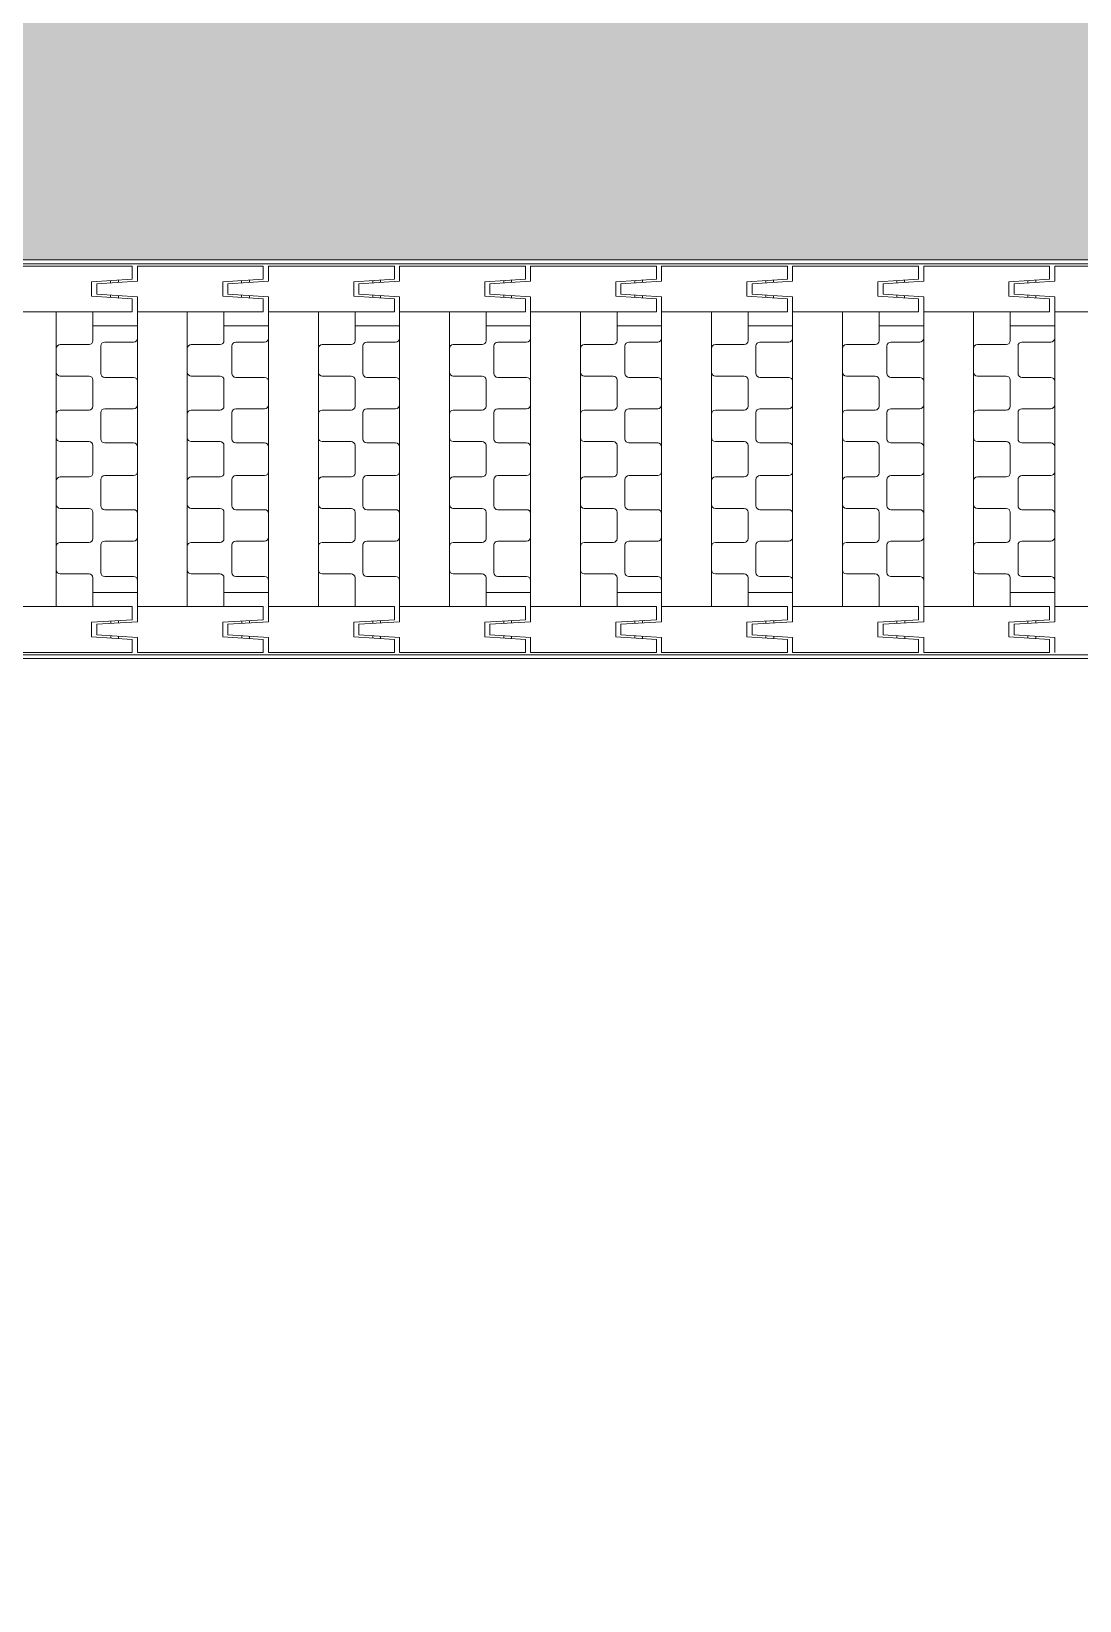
# Model space of a CAD drawing. Header units: millimetres. Extents: x 4739419 to 5837985, y 2291271 to 3446271.
# Drawn here: x 4905318 to 4905843, y 2463519 to 2464306 of the extents above; entities that cross this region are included whole.
import ezdxf

# ---------------------------------------------------------------- set-up
doc = ezdxf.new("R2010")
doc.units = ezdxf.units.MM
doc.layers.get('0').update_dxf_attribs({"color": 255})
doc.layers.add('XR-평면도$0$A-CNTL', color=9, linetype='Continuous', lineweight=15)
doc.layers.add('XR-평면도$0$A-ELEV-LIN3', color=9, linetype='Continuous', lineweight=18)
doc.layers.add('XR-평면도$0$A-ELEV-PATT', color=9, linetype='Continuous')

# ---------------------------------------------------------------- blocks, each defined once
blk = doc.blocks.new('XR-평면도$0$무소음트렌치')
at = {"layer": 'XR-평면도$0$A-ELEV-LIN3'}
for p, q in [((0, 200), (7800, 200)), ((1.97, 198.03), (7798.03, 198.03)), ((6393.43, 196.88), (6456.48, 196.88)), ((6456.48, 190.31), (6456.48, 196.88)), ((6459.11, 189.32), (6459.11, 196.88)), ((6459.11, 196.88), (6522.16, 196.88)), ((6522.16, 190.31), (6522.16, 196.88)), ((6524.79, 196.88), (6587.85, 196.88)), ((6524.79, 189.32), (6524.79, 196.88)), ((6587.85, 190.31), (6587.85, 196.88)), ((6590.47, 189.32), (6590.47, 196.88)), ((6590.47, 196.88), (6653.53, 196.88)), ((6653.53, 190.31), (6653.53, 196.88)), ((6656.15, 189.32), (6656.15, 196.88)), ((6656.15, 196.88), (6719.21, 196.88)), ((6719.21, 190.31), (6719.21, 196.88)), ((6721.84, 189.32), (6721.84, 196.88)), ((6721.84, 196.88), (6784.89, 196.88)), ((6784.89, 190.31), (6784.89, 196.88)), ((6787.52, 196.88), (6850.57, 196.88)), ((6787.52, 189.32), (6787.52, 196.88)), ((6850.57, 190.31), (6850.57, 196.88)), ((6853.2, 189.32), (6853.2, 196.88)), ((6853.2, 196.88), (6916.25, 196.88)), ((6916.25, 190.31), (6916.25, 196.88)), ((6918.88, 189.32), (6918.88, 196.88)), ((6981.93, 196.88), (6918.88, 196.88)), ((6436.12, 189), (6456.48, 190.31)), ((6436.12, 189), (6436.12, 181.77)), ((6438.75, 188.01), (6459.11, 189.32)), ((6445.63, 188.45), (6445.63, 189.61)), ((6449.57, 188.71), (6449.57, 189.86)), ((6501.8, 189), (6522.16, 190.31)), ((6501.8, 189), (6501.8, 181.77)), ((6504.43, 188.01), (6524.79, 189.32)), ((6511.31, 188.45), (6511.31, 189.61)), ((6515.25, 188.71), (6515.25, 189.86)), ((6567.48, 189), (6587.85, 190.31)), ((6567.48, 189), (6567.48, 181.77)), ((6570.11, 188.01), (6590.47, 189.32)), ((6576.99, 188.45), (6576.99, 189.61)), ((6580.93, 188.71), (6580.93, 189.86)), ((6633.17, 189), (6653.53, 190.31)), ((6633.17, 189), (6633.17, 181.77)), ((6635.79, 188.01), (6656.15, 189.32)), ((6642.68, 188.45), (6642.68, 189.61)), ((6646.62, 188.71), (6646.62, 189.86)), ((6698.85, 189), (6719.21, 190.31)), ((6698.85, 189), (6698.85, 181.77)), ((6701.47, 188.01), (6721.84, 189.32)), ((6708.36, 188.45), (6708.36, 189.61)), ((6712.3, 188.71), (6712.3, 189.86)), ((6764.53, 189), (6784.89, 190.31)), ((6764.53, 189), (6764.53, 181.77)), ((6767.16, 188.01), (6787.52, 189.32)), ((6774.04, 188.45), (6774.04, 189.61)), ((6777.98, 188.71), (6777.98, 189.86)), ((6830.21, 189), (6850.57, 190.31)), ((6830.21, 189), (6830.21, 181.77)), ((6832.84, 188.01), (6853.2, 189.32)), ((6839.72, 188.45), (6839.72, 189.61)), ((6843.66, 188.71), (6843.66, 189.86)), ((6895.89, 189), (6916.25, 190.31)), ((6895.89, 189), (6895.89, 181.77)), ((6898.52, 188.01), (6918.88, 189.32)), ((6905.4, 188.45), (6905.4, 189.61)), ((6909.34, 188.71), (6909.34, 189.86)), ((6436.12, 181.77), (6456.48, 180.46)), ((6438.75, 188.01), (6438.75, 182.76)), ((6438.75, 182.76), (6459.11, 181.44)), ((6445.63, 181.16), (6445.63, 182.31)), ((6449.57, 180.9), (6449.57, 182.06)), ((6459.11, 181.44), (6459.11, 173.89)), ((6501.8, 181.77), (6522.16, 180.46)), ((6504.43, 188.01), (6504.43, 182.76)), ((6504.43, 182.76), (6524.79, 181.44)), ((6511.31, 181.16), (6511.31, 182.31)), ((6515.25, 180.9), (6515.25, 182.06)), ((6524.79, 181.44), (6524.79, 173.89)), ((6567.48, 181.77), (6587.85, 180.46)), ((6570.11, 188.01), (6570.11, 182.76)), ((6570.11, 182.76), (6590.47, 181.44)), ((6576.99, 181.16), (6576.99, 182.31)), ((6580.93, 180.9), (6580.93, 182.06)), ((6590.47, 181.44), (6590.47, 173.89)), ((6633.17, 181.77), (6653.53, 180.46)), ((6635.79, 188.01), (6635.79, 182.76)), ((6635.79, 182.76), (6656.15, 181.44)), ((6642.68, 181.16), (6642.68, 182.31)), ((6646.62, 180.9), (6646.62, 182.06)), ((6656.15, 181.44), (6656.15, 173.89)), ((6698.85, 181.77), (6719.21, 180.46)), ((6701.47, 188.01), (6701.47, 182.76)), ((6701.47, 182.76), (6721.84, 181.44)), ((6708.36, 181.16), (6708.36, 182.31)), ((6712.3, 180.9), (6712.3, 182.06)), ((6721.84, 181.44), (6721.84, 173.89)), ((6764.53, 181.77), (6784.89, 180.46)), ((6767.16, 188.01), (6767.16, 182.76)), ((6767.16, 182.76), (6787.52, 181.44)), ((6774.04, 181.16), (6774.04, 182.31)), ((6777.98, 180.9), (6777.98, 182.06)), ((6787.52, 181.44), (6787.52, 173.89)), ((6830.21, 181.77), (6850.57, 180.46)), ((6832.84, 188.01), (6832.84, 182.76)), ((6832.84, 182.76), (6853.2, 181.44)), ((6839.72, 181.16), (6839.72, 182.31)), ((6843.66, 180.9), (6843.66, 182.06)), ((6853.2, 181.44), (6853.2, 173.89)), ((6895.89, 181.77), (6916.25, 180.46)), ((6898.52, 188.01), (6898.52, 182.76)), ((6898.52, 182.76), (6918.88, 181.44)), ((6905.4, 181.16), (6905.4, 182.31)), ((6909.34, 180.9), (6909.34, 182.06)), ((6918.88, 181.44), (6918.88, 173.89)), ((6393.43, 173.89), (6456.48, 173.89)), ((6418.39, 173.89), (6418.39, 26.11)), ((6436.78, 173.89), (6436.78, 159.44)), ((6456.48, 180.46), (6456.48, 173.89)), ((6459.11, 173.89), (6459.11, 26.11)), ((6459.11, 173.89), (6522.16, 173.89)), ((6484.07, 173.89), (6484.07, 26.11)), ((6502.46, 173.89), (6502.46, 159.44)), ((6522.16, 180.46), (6522.16, 173.89)), ((6524.79, 173.89), (6524.79, 26.11)), ((6524.79, 173.89), (6587.85, 173.89)), ((6549.75, 173.89), (6549.75, 26.11)), ((6568.14, 173.89), (6568.14, 159.44)), ((6587.85, 180.46), (6587.85, 173.89)), ((6590.47, 173.89), (6590.47, 26.11)), ((6590.47, 173.89), (6653.53, 173.89)), ((6615.43, 173.89), (6615.43, 26.11)), ((6633.82, 173.89), (6633.82, 159.44)), ((6653.53, 180.46), (6653.53, 173.89)), ((6656.15, 173.89), (6656.15, 26.11)), ((6656.15, 173.89), (6719.21, 173.89)), ((6681.11, 173.89), (6681.11, 26.11)), ((6699.5, 173.89), (6699.5, 159.44)), ((6719.21, 180.46), (6719.21, 173.89)), ((6721.84, 173.89), (6721.84, 26.11)), ((6721.84, 173.89), (6784.89, 173.89)), ((6746.8, 173.89), (6746.8, 26.11)), ((6765.19, 173.89), (6765.19, 159.44)), ((6784.89, 180.46), (6784.89, 173.89)), ((6787.52, 173.89), (6787.52, 26.11)), ((6787.52, 173.89), (6850.57, 173.89)), ((6812.48, 173.89), (6812.48, 26.11)), ((6830.87, 173.89), (6830.87, 159.44)), ((6850.57, 180.46), (6850.57, 173.89)), ((6853.2, 173.89), (6853.2, 26.11)), ((6853.2, 173.89), (6916.25, 173.89)), ((6878.16, 173.89), (6878.16, 26.11)), ((6896.55, 173.89), (6896.55, 159.44)), ((6916.25, 180.46), (6916.25, 173.89)), ((6918.88, 173.89), (6918.88, 26.11)), ((6918.88, 173.89), (6981.93, 173.89)), ((6436.78, 166.83), (6459.11, 166.83)), ((6502.46, 166.83), (6524.79, 166.83)), ((6568.14, 166.83), (6590.47, 166.83)), ((6633.82, 166.83), (6656.15, 166.83)), ((6699.5, 166.83), (6721.84, 166.83)), ((6765.19, 166.83), (6787.52, 166.83)), ((6830.87, 166.83), (6853.2, 166.83)), ((6896.55, 166.83), (6918.88, 166.83)), ((6420.36, 157.47), (6434.81, 157.47)), ((6442.69, 158.78), (6457.14, 158.78)), ((6486.04, 157.47), (6500.49, 157.47)), ((6508.37, 158.78), (6522.82, 158.78)), ((6551.72, 157.47), (6566.17, 157.47)), ((6574.05, 158.78), (6588.5, 158.78)), ((6617.4, 157.47), (6631.85, 157.47)), ((6639.73, 158.78), (6654.18, 158.78)), ((6683.08, 157.47), (6697.53, 157.47)), ((6705.42, 158.78), (6719.87, 158.78)), ((6748.77, 157.47), (6763.22, 157.47)), ((6771.1, 158.78), (6785.55, 158.78)), ((6814.45, 157.47), (6828.9, 157.47)), ((6836.78, 158.78), (6851.23, 158.78)), ((6880.13, 157.47), (6894.58, 157.47)), ((6902.46, 158.78), (6916.91, 158.78)), ((6440.72, 156.81), (6440.72, 143.02)), ((6506.4, 156.81), (6506.4, 143.02)), ((6572.08, 156.81), (6572.08, 143.02)), ((6637.76, 156.81), (6637.76, 143.02)), ((6703.45, 156.81), (6703.45, 143.02)), ((6769.13, 156.81), (6769.13, 143.02)), ((6834.81, 156.81), (6834.81, 143.02)), ((6900.49, 156.81), (6900.49, 143.02)), ((6420.36, 141.71), (6434.81, 141.71)), ((6486.04, 141.71), (6500.49, 141.71)), ((6551.72, 141.71), (6566.17, 141.71)), ((6617.4, 141.71), (6631.85, 141.71)), ((6683.08, 141.71), (6697.53, 141.71)), ((6748.77, 141.71), (6763.22, 141.71)), ((6814.45, 141.71), (6828.9, 141.71)), ((6880.13, 141.71), (6894.58, 141.71)), ((6436.78, 139.73), (6436.78, 126.6)), ((6442.69, 141.05), (6457.14, 141.05)), ((6502.46, 139.73), (6502.46, 126.6)), ((6508.37, 141.05), (6522.82, 141.05)), ((6568.14, 139.73), (6568.14, 126.6)), ((6574.05, 141.05), (6588.5, 141.05)), ((6633.82, 139.73), (6633.82, 126.6)), ((6639.73, 141.05), (6654.18, 141.05)), ((6699.5, 139.73), (6699.5, 126.6)), ((6705.42, 141.05), (6719.87, 141.05)), ((6765.19, 139.73), (6765.19, 126.6)), ((6771.1, 141.05), (6785.55, 141.05)), ((6830.87, 139.73), (6830.87, 126.6)), ((6836.78, 141.05), (6851.23, 141.05)), ((6896.55, 139.73), (6896.55, 126.6)), ((6902.46, 141.05), (6916.91, 141.05)), ((6420.36, 124.63), (6434.81, 124.63)), ((6440.72, 123.31), (6440.72, 110.18)), ((6442.69, 125.29), (6457.14, 125.29)), ((6486.04, 124.63), (6500.49, 124.63)), ((6506.4, 123.31), (6506.4, 110.18)), ((6508.37, 125.29), (6522.82, 125.29)), ((6551.72, 124.63), (6566.17, 124.63)), ((6572.08, 123.31), (6572.08, 110.18)), ((6574.05, 125.29), (6588.5, 125.29)), ((6617.4, 124.63), (6631.85, 124.63)), ((6637.76, 123.31), (6637.76, 110.18)), ((6639.73, 125.29), (6654.18, 125.29)), ((6683.08, 124.63), (6697.53, 124.63)), ((6703.45, 123.31), (6703.45, 110.18)), ((6705.42, 125.29), (6719.87, 125.29)), ((6748.77, 124.63), (6763.22, 124.63)), ((6769.13, 123.31), (6769.13, 110.18)), ((6771.1, 125.29), (6785.55, 125.29)), ((6814.45, 124.63), (6828.9, 124.63)), ((6834.81, 123.31), (6834.81, 110.18)), ((6836.78, 125.29), (6851.23, 125.29)), ((6880.13, 124.63), (6894.58, 124.63)), ((6900.49, 123.31), (6900.49, 110.18)), ((6902.46, 125.29), (6916.91, 125.29)), ((6420.36, 108.86), (6434.81, 108.86)), ((6436.78, 100), (6436.78, 106.89)), ((6442.69, 108.21), (6457.14, 108.21)), ((6486.04, 108.86), (6500.49, 108.86)), ((6502.46, 100), (6502.46, 106.89)), ((6508.37, 108.21), (6522.82, 108.21)), ((6551.72, 108.86), (6566.17, 108.86)), ((6568.14, 100), (6568.14, 106.89)), ((6574.05, 108.21), (6588.5, 108.21)), ((6617.4, 108.86), (6631.85, 108.86)), ((6633.82, 100), (6633.82, 106.89)), ((6639.73, 108.21), (6654.18, 108.21)), ((6683.08, 108.86), (6697.53, 108.86)), ((6699.5, 100), (6699.5, 106.89)), ((6705.42, 108.21), (6719.87, 108.21)), ((6748.77, 108.86), (6763.22, 108.86)), ((6765.19, 100), (6765.19, 106.89)), ((6771.1, 108.21), (6785.55, 108.21)), ((6814.45, 108.86), (6828.9, 108.86)), ((6830.87, 100), (6830.87, 106.89)), ((6836.78, 108.21), (6851.23, 108.21)), ((6880.13, 108.86), (6894.58, 108.86)), ((6896.55, 100), (6896.55, 106.89)), ((6902.46, 108.21), (6916.91, 108.21)), ((6436.78, 100), (6436.78, 93.1)), ((6502.46, 100), (6502.46, 93.1)), ((6568.14, 100), (6568.14, 93.1)), ((6633.82, 100), (6633.82, 93.1)), ((6699.5, 100), (6699.5, 93.1)), ((6765.19, 100), (6765.19, 93.1)), ((6830.87, 100), (6830.87, 93.1)), ((6896.55, 100), (6896.55, 93.1)), ((6420.36, 91.13), (6434.81, 91.13)), ((6440.72, 76.68), (6440.72, 89.82)), ((6442.69, 91.79), (6457.14, 91.79)), ((6486.04, 91.13), (6500.49, 91.13)), ((6506.4, 76.68), (6506.4, 89.82)), ((6508.37, 91.79), (6522.82, 91.79)), ((6551.72, 91.13), (6566.17, 91.13)), ((6572.08, 76.68), (6572.08, 89.82)), ((6574.05, 91.79), (6588.5, 91.79)), ((6617.4, 91.13), (6631.85, 91.13)), ((6637.76, 76.68), (6637.76, 89.82)), ((6639.73, 91.79), (6654.18, 91.79)), ((6683.08, 91.13), (6697.53, 91.13)), ((6703.45, 76.68), (6703.45, 89.82)), ((6705.42, 91.79), (6719.87, 91.79)), ((6748.77, 91.13), (6763.22, 91.13)), ((6769.13, 76.68), (6769.13, 89.82)), ((6771.1, 91.79), (6785.55, 91.79)), ((6814.45, 91.13), (6828.9, 91.13)), ((6834.81, 76.68), (6834.81, 89.82)), ((6836.78, 91.79), (6851.23, 91.79)), ((6880.13, 91.13), (6894.58, 91.13)), ((6900.49, 76.68), (6900.49, 89.82)), ((6902.46, 91.79), (6916.91, 91.79)), ((6420.36, 75.37), (6434.81, 75.37)), ((6436.78, 60.26), (6436.78, 73.4)), ((6442.69, 74.71), (6457.14, 74.71)), ((6486.04, 75.37), (6500.49, 75.37)), ((6502.46, 60.26), (6502.46, 73.4)), ((6508.37, 74.71), (6522.82, 74.71)), ((6551.72, 75.37), (6566.17, 75.37)), ((6568.14, 60.26), (6568.14, 73.4)), ((6574.05, 74.71), (6588.5, 74.71)), ((6617.4, 75.37), (6631.85, 75.37)), ((6633.82, 60.26), (6633.82, 73.4)), ((6639.73, 74.71), (6654.18, 74.71)), ((6683.08, 75.37), (6697.53, 75.37)), ((6699.5, 60.26), (6699.5, 73.4)), ((6705.42, 74.71), (6719.87, 74.71)), ((6748.77, 75.37), (6763.22, 75.37)), ((6765.19, 60.26), (6765.19, 73.4)), ((6771.1, 74.71), (6785.55, 74.71)), ((6814.45, 75.37), (6828.9, 75.37)), ((6830.87, 60.26), (6830.87, 73.4)), ((6836.78, 74.71), (6851.23, 74.71)), ((6880.13, 75.37), (6894.58, 75.37)), ((6896.55, 60.26), (6896.55, 73.4)), ((6902.46, 74.71), (6916.91, 74.71)), ((6420.36, 58.29), (6434.81, 58.29)), ((6440.72, 43.18), (6440.72, 56.98)), ((6442.69, 58.95), (6457.14, 58.95)), ((6486.04, 58.29), (6500.49, 58.29)), ((6506.4, 43.18), (6506.4, 56.98)), ((6508.37, 58.95), (6522.82, 58.95)), ((6551.72, 58.29), (6566.17, 58.29)), ((6572.08, 43.18), (6572.08, 56.98)), ((6574.05, 58.95), (6588.5, 58.95)), ((6617.4, 58.29), (6631.85, 58.29)), ((6637.76, 43.18), (6637.76, 56.98)), ((6639.73, 58.95), (6654.18, 58.95)), ((6683.08, 58.29), (6697.53, 58.29)), ((6703.45, 43.18), (6703.45, 56.98)), ((6705.42, 58.95), (6719.87, 58.95)), ((6748.77, 58.29), (6763.22, 58.29)), ((6769.13, 43.18), (6769.13, 56.98)), ((6771.1, 58.95), (6785.55, 58.95)), ((6814.45, 58.29), (6828.9, 58.29)), ((6834.81, 43.18), (6834.81, 56.98)), ((6836.78, 58.95), (6851.23, 58.95)), ((6880.13, 58.29), (6894.58, 58.29)), ((6900.49, 43.18), (6900.49, 56.98)), ((6902.46, 58.95), (6916.91, 58.95)), ((6420.36, 42.53), (6434.81, 42.53)), ((6436.78, 26.11), (6436.78, 40.56)), ((6442.69, 41.21), (6457.14, 41.21)), ((6486.04, 42.53), (6500.49, 42.53)), ((6502.46, 26.11), (6502.46, 40.56)), ((6508.37, 41.21), (6522.82, 41.21)), ((6551.72, 42.53), (6566.17, 42.53)), ((6568.14, 26.11), (6568.14, 40.56)), ((6574.05, 41.21), (6588.5, 41.21)), ((6617.4, 42.53), (6631.85, 42.53)), ((6633.82, 26.11), (6633.82, 40.56)), ((6639.73, 41.21), (6654.18, 41.21)), ((6683.08, 42.53), (6697.53, 42.53)), ((6699.5, 26.11), (6699.5, 40.56)), ((6705.42, 41.21), (6719.87, 41.21)), ((6748.77, 42.53), (6763.22, 42.53)), ((6765.19, 26.11), (6765.19, 40.56)), ((6771.1, 41.21), (6785.55, 41.21)), ((6814.45, 42.53), (6828.9, 42.53)), ((6830.87, 26.11), (6830.87, 40.56)), ((6836.78, 41.21), (6851.23, 41.21)), ((6880.13, 42.53), (6894.58, 42.53)), ((6896.55, 26.11), (6896.55, 40.56)), ((6902.46, 41.21), (6916.91, 41.21)), ((6436.78, 33.17), (6459.11, 33.17)), ((6502.46, 33.17), (6524.79, 33.17)), ((6633.82, 33.17), (6656.15, 33.17)), ((6699.5, 33.17), (6721.84, 33.17)), ((6765.19, 33.17), (6787.52, 33.17)), ((6896.55, 33.17), (6918.88, 33.17)), ((6393.43, 26.11), (6456.48, 26.11)), ((6456.48, 19.54), (6456.48, 26.11)), ((6459.11, 18.55), (6459.11, 26.11)), ((6459.11, 26.11), (6522.16, 26.11)), ((6522.16, 19.54), (6522.16, 26.11)), ((6524.79, 26.11), (6587.85, 26.11)), ((6524.79, 18.55), (6524.79, 26.11)), ((6587.85, 19.54), (6587.85, 26.11)), ((6590.47, 18.55), (6590.47, 26.11)), ((6590.47, 26.11), (6653.53, 26.11)), ((6653.53, 19.54), (6653.53, 26.11)), ((6656.15, 26.11), (6719.21, 26.11)), ((6656.15, 18.55), (6656.15, 26.11)), ((6719.21, 19.54), (6719.21, 26.11)), ((6721.84, 18.55), (6721.84, 26.11)), ((6721.84, 26.11), (6784.89, 26.11)), ((6784.89, 19.54), (6784.89, 26.11)), ((6787.52, 26.11), (6850.57, 26.11)), ((6787.52, 18.55), (6787.52, 26.11)), ((6850.57, 19.54), (6850.57, 26.11)), ((6853.2, 18.55), (6853.2, 26.11)), ((6853.2, 26.11), (6916.25, 26.11)), ((6916.25, 19.54), (6916.25, 26.11)), ((6918.88, 26.11), (6981.93, 26.11)), ((6918.88, 18.55), (6918.88, 26.11)), ((6436.12, 18.22), (6456.48, 19.54)), ((6436.12, 11), (6436.12, 18.22)), ((6438.75, 17.24), (6459.11, 18.55)), ((6438.75, 17.24), (6438.75, 11.98)), ((6445.66, 18.84), (6445.66, 17.68)), ((6449.6, 19.09), (6449.6, 17.94)), ((6501.8, 18.22), (6522.16, 19.54)), ((6501.8, 11), (6501.8, 18.22)), ((6504.43, 17.24), (6524.79, 18.55)), ((6504.43, 17.24), (6504.43, 11.98)), ((6511.34, 18.84), (6511.34, 17.68)), ((6515.28, 19.09), (6515.28, 17.94)), ((6567.48, 18.22), (6587.85, 19.54)), ((6567.48, 11), (6567.48, 18.22)), ((6570.11, 17.24), (6590.47, 18.55)), ((6570.11, 17.24), (6570.11, 11.98)), ((6577.02, 18.84), (6577.02, 17.68)), ((6580.96, 19.09), (6580.96, 17.94)), ((6633.17, 18.22), (6653.53, 19.54)), ((6633.17, 11), (6633.17, 18.22)), ((6635.79, 17.24), (6656.15, 18.55)), ((6635.79, 11.98), (6635.79, 17.24)), ((6642.68, 18.84), (6642.68, 17.68)), ((6646.62, 19.09), (6646.62, 17.94)), ((6698.85, 18.22), (6719.21, 19.54)), ((6698.85, 11), (6698.85, 18.22)), ((6701.47, 17.24), (6721.84, 18.55)), ((6701.47, 17.24), (6701.47, 11.98)), ((6708.39, 18.84), (6708.39, 17.68)), ((6712.33, 19.09), (6712.33, 17.94)), ((6764.53, 18.22), (6784.89, 19.54)), ((6764.53, 11), (6764.53, 18.22)), ((6767.16, 17.24), (6787.52, 18.55)), ((6767.16, 17.24), (6767.16, 11.98)), ((6774.07, 18.84), (6774.07, 17.68)), ((6778.01, 19.09), (6778.01, 17.94)), ((6830.21, 18.22), (6850.57, 19.54)), ((6830.21, 11), (6830.21, 18.22)), ((6832.84, 17.24), (6853.2, 18.55)), ((6832.84, 17.24), (6832.84, 11.98)), ((6839.75, 18.84), (6839.75, 17.68)), ((6843.69, 19.09), (6843.69, 17.94)), ((6895.89, 18.22), (6916.25, 19.54)), ((6895.89, 11), (6895.89, 18.22)), ((6898.52, 17.24), (6918.88, 18.55)), ((6898.52, 11.98), (6898.52, 17.24)), ((6905.4, 18.84), (6905.4, 17.68)), ((6909.34, 19.09), (6909.34, 17.94)), ((6436.12, 11), (6456.48, 9.69)), ((6438.75, 11.98), (6459.11, 10.67)), ((6445.66, 11.54), (6445.66, 10.38)), ((6449.6, 11.28), (6449.6, 10.13)), ((6456.48, 9.69), (6456.48, 3.12)), ((6459.11, 10.67), (6459.11, 3.12)), ((6501.8, 11), (6522.16, 9.69)), ((6504.43, 11.98), (6524.79, 10.67)), ((6511.34, 11.54), (6511.34, 10.38)), ((6515.28, 11.28), (6515.28, 10.13)), ((6522.16, 9.69), (6522.16, 3.12)), ((6524.79, 10.67), (6524.79, 3.12)), ((6567.48, 11), (6587.85, 9.69)), ((6570.11, 11.98), (6590.47, 10.67)), ((6577.02, 11.54), (6577.02, 10.38)), ((6580.96, 11.28), (6580.96, 10.13)), ((6587.85, 9.69), (6587.85, 3.12)), ((6590.47, 10.67), (6590.47, 3.12)), ((6633.17, 11), (6653.53, 9.69)), ((6635.79, 11.98), (6656.15, 10.67)), ((6642.68, 11.54), (6642.68, 10.39)), ((6646.62, 11.29), (6646.62, 10.13)), ((6653.53, 9.69), (6653.53, 3.12)), ((6656.15, 10.67), (6656.15, 3.12)), ((6698.85, 11), (6719.21, 9.69)), ((6701.47, 11.98), (6721.84, 10.67)), ((6708.39, 11.54), (6708.39, 10.38)), ((6712.33, 11.28), (6712.33, 10.13)), ((6719.21, 9.69), (6719.21, 3.12)), ((6721.84, 10.67), (6721.84, 3.12)), ((6764.53, 11), (6784.89, 9.69)), ((6767.16, 11.98), (6787.52, 10.67)), ((6774.07, 11.54), (6774.07, 10.38)), ((6778.01, 11.28), (6778.01, 10.13)), ((6784.89, 9.69), (6784.89, 3.12)), ((6787.52, 10.67), (6787.52, 3.12)), ((6830.21, 11), (6850.57, 9.69)), ((6832.84, 11.98), (6853.2, 10.67)), ((6839.75, 11.54), (6839.75, 10.38)), ((6843.69, 11.28), (6843.69, 10.13)), ((6850.57, 9.69), (6850.57, 3.12)), ((6853.2, 10.67), (6853.2, 3.12)), ((6895.89, 11), (6916.25, 9.69)), ((6898.52, 11.98), (6918.88, 10.67)), ((6905.4, 11.54), (6905.4, 10.39)), ((6909.34, 11.29), (6909.34, 10.13)), ((6916.25, 9.69), (6916.25, 3.12)), ((6918.88, 10.67), (6918.88, 3.12)), ((1.97, 1.97), (7798.03, 1.97)), ((6393.43, 3.12), (6456.48, 3.12)), ((6459.11, 3.12), (6522.16, 3.12)), ((6524.79, 3.12), (6587.85, 3.12)), ((6590.47, 3.12), (6653.53, 3.12)), ((6656.15, 3.12), (6719.21, 3.12)), ((6721.84, 3.12), (6784.89, 3.12)), ((6787.52, 3.12), (6850.57, 3.12)), ((6853.2, 3.12), (6916.25, 3.12)), ((0, 0), (7800, 0))]:
    blk.add_line(p, q, dxfattribs=at)
for centre, start, end in [((6420.36, 155.5), 90, 180), ((6434.81, 159.44), 270, 0), ((6442.69, 156.81), 90, 180), ((6457.14, 160.75), 270, 0), ((6486.04, 155.5), 90, 180), ((6500.49, 159.44), 270, 0), ((6508.37, 156.81), 90, 180), ((6522.82, 160.75), 270, 0), ((6551.72, 155.5), 90, 180), ((6566.17, 159.44), 270, 0), ((6574.05, 156.81), 90, 180), ((6588.5, 160.75), 270, 0), ((6617.4, 155.5), 90, 180), ((6631.85, 159.44), 270, 0), ((6639.73, 156.81), 90, 180), ((6654.18, 160.75), 270, 0), ((6683.08, 155.5), 90, 180), ((6697.53, 159.44), 270, 0), ((6705.42, 156.81), 90, 180), ((6719.87, 160.75), 270, 0), ((6748.77, 155.5), 90, 180), ((6763.22, 159.44), 270, 0), ((6771.1, 156.81), 90, 180), ((6785.55, 160.75), 270, 0), ((6814.45, 155.5), 90, 180), ((6828.9, 159.44), 270, 0), ((6836.78, 156.81), 90, 180), ((6851.23, 160.75), 270, 0), ((6880.13, 155.5), 90, 180), ((6894.58, 159.44), 270, 0), ((6902.46, 156.81), 90, 180), ((6916.91, 160.75), 270, 0), ((6420.36, 143.68), 180, 270), ((6434.81, 139.73), 0, 90), ((6442.69, 143.02), 180, 270), ((6486.04, 143.68), 180, 270), ((6500.49, 139.73), 0, 90), ((6508.37, 143.02), 180, 270), ((6551.72, 143.68), 180, 270), ((6566.17, 139.73), 0, 90), ((6574.05, 143.02), 180, 270), ((6617.4, 143.68), 180, 270), ((6631.85, 139.73), 0, 90), ((6639.73, 143.02), 180, 270), ((6683.08, 143.68), 180, 270), ((6697.53, 139.73), 0, 90), ((6705.42, 143.02), 180, 270), ((6748.77, 143.68), 180, 270), ((6763.22, 139.73), 0, 90), ((6771.1, 143.02), 180, 270), ((6814.45, 143.68), 180, 270), ((6828.9, 139.73), 0, 90), ((6836.78, 143.02), 180, 270), ((6880.13, 143.68), 180, 270), ((6894.58, 139.73), 0, 90), ((6902.46, 143.02), 180, 270), ((6457.14, 139.08), 0, 90), ((6522.82, 139.08), 0, 90), ((6588.5, 139.08), 0, 90), ((6654.18, 139.08), 0, 90), ((6719.87, 139.08), 0, 90), ((6785.55, 139.08), 0, 90), ((6851.23, 139.08), 0, 90), ((6916.91, 139.08), 0, 90), ((6434.81, 126.6), 270, 0), ((6457.14, 127.26), 270, 0), ((6500.49, 126.6), 270, 0), ((6522.82, 127.26), 270, 0), ((6566.17, 126.6), 270, 0), ((6588.5, 127.26), 270, 0), ((6631.85, 126.6), 270, 0), ((6654.18, 127.26), 270, 0), ((6697.53, 126.6), 270, 0), ((6719.87, 127.26), 270, 0), ((6763.22, 126.6), 270, 0), ((6785.55, 127.26), 270, 0), ((6828.9, 126.6), 270, 0), ((6851.23, 127.26), 270, 0), ((6894.58, 126.6), 270, 0), ((6916.91, 127.26), 270, 0), ((6420.36, 122.66), 90, 180), ((6442.69, 123.31), 90, 180), ((6486.04, 122.66), 90, 180), ((6508.37, 123.31), 90, 180), ((6551.72, 122.66), 90, 180), ((6574.05, 123.31), 90, 180), ((6617.4, 122.66), 90, 180), ((6639.73, 123.31), 90, 180), ((6683.08, 122.66), 90, 180), ((6705.42, 123.31), 90, 180), ((6748.77, 122.66), 90, 180), ((6771.1, 123.31), 90, 180), ((6814.45, 122.66), 90, 180), ((6836.78, 123.31), 90, 180), ((6880.13, 122.66), 90, 180), ((6902.46, 123.31), 90, 180), ((6420.36, 110.84), 180, 270), ((6442.69, 110.18), 180, 270), ((6486.04, 110.84), 180, 270), ((6508.37, 110.18), 180, 270), ((6551.72, 110.84), 180, 270), ((6574.05, 110.18), 180, 270), ((6617.4, 110.84), 180, 270), ((6639.73, 110.18), 180, 270), ((6683.08, 110.84), 180, 270), ((6705.42, 110.18), 180, 270), ((6748.77, 110.84), 180, 270), ((6771.1, 110.18), 180, 270), ((6814.45, 110.84), 180, 270), ((6836.78, 110.18), 180, 270), ((6880.13, 110.84), 180, 270), ((6902.46, 110.18), 180, 270), ((6434.81, 106.89), 0, 90), ((6457.14, 106.24), 0, 90), ((6500.49, 106.89), 0, 90), ((6522.82, 106.24), 0, 90), ((6566.17, 106.89), 0, 90), ((6588.5, 106.24), 0, 90), ((6631.85, 106.89), 0, 90), ((6654.18, 106.24), 0, 90), ((6697.53, 106.89), 0, 90), ((6719.87, 106.24), 0, 90), ((6763.22, 106.89), 0, 90), ((6785.55, 106.24), 0, 90), ((6828.9, 106.89), 0, 90), ((6851.23, 106.24), 0, 90), ((6894.58, 106.89), 0, 90), ((6916.91, 106.24), 0, 90), ((6420.36, 89.16), 90, 180), ((6434.81, 93.1), 270, 0), ((6442.69, 89.82), 90, 180), ((6457.14, 93.76), 270, 0), ((6486.04, 89.16), 90, 180), ((6500.49, 93.1), 270, 0), ((6508.37, 89.82), 90, 180), ((6522.82, 93.76), 270, 0), ((6551.72, 89.16), 90, 180), ((6566.17, 93.1), 270, 0), ((6574.05, 89.82), 90, 180), ((6588.5, 93.76), 270, 0), ((6617.4, 89.16), 90, 180), ((6631.85, 93.1), 270, 0), ((6639.73, 89.82), 90, 180), ((6654.18, 93.76), 270, 0), ((6683.08, 89.16), 90, 180), ((6697.53, 93.1), 270, 0), ((6705.42, 89.82), 90, 180), ((6719.87, 93.76), 270, 0), ((6748.77, 89.16), 90, 180), ((6763.22, 93.1), 270, 0), ((6771.1, 89.82), 90, 180), ((6785.55, 93.76), 270, 0), ((6814.45, 89.16), 90, 180), ((6828.9, 93.1), 270, 0), ((6836.78, 89.82), 90, 180), ((6851.23, 93.76), 270, 0), ((6880.13, 89.16), 90, 180), ((6894.58, 93.1), 270, 0), ((6902.46, 89.82), 90, 180), ((6916.91, 93.76), 270, 0), ((6420.36, 77.34), 180, 270), ((6434.81, 73.4), 0, 90), ((6442.69, 76.68), 180, 270), ((6457.14, 72.74), 0, 90), ((6486.04, 77.34), 180, 270), ((6500.49, 73.4), 0, 90), ((6508.37, 76.68), 180, 270), ((6522.82, 72.74), 0, 90), ((6551.72, 77.34), 180, 270), ((6566.17, 73.4), 0, 90), ((6574.05, 76.68), 180, 270), ((6588.5, 72.74), 0, 90), ((6617.4, 77.34), 180, 270), ((6631.85, 73.4), 0, 90), ((6639.73, 76.68), 180, 270), ((6654.18, 72.74), 0, 90), ((6683.08, 77.34), 180, 270), ((6697.53, 73.4), 0, 90), ((6705.42, 76.68), 180, 270), ((6719.87, 72.74), 0, 90), ((6748.77, 77.34), 180, 270), ((6763.22, 73.4), 0, 90), ((6771.1, 76.68), 180, 270), ((6785.55, 72.74), 0, 90), ((6814.45, 77.34), 180, 270), ((6828.9, 73.4), 0, 90), ((6836.78, 76.68), 180, 270), ((6851.23, 72.74), 0, 90), ((6880.13, 77.34), 180, 270), ((6894.58, 73.4), 0, 90), ((6902.46, 76.68), 180, 270), ((6916.91, 72.74), 0, 90), ((6420.36, 56.32), 90, 180), ((6434.81, 60.26), 270, 0), ((6442.69, 56.98), 90, 180), ((6457.14, 60.92), 270, 0), ((6486.04, 56.32), 90, 180), ((6500.49, 60.26), 270, 0), ((6508.37, 56.98), 90, 180), ((6522.82, 60.92), 270, 0), ((6551.72, 56.32), 90, 180), ((6566.17, 60.26), 270, 0), ((6574.05, 56.98), 90, 180), ((6588.5, 60.92), 270, 0), ((6617.4, 56.32), 90, 180), ((6631.85, 60.26), 270, 0), ((6639.73, 56.98), 90, 180), ((6654.18, 60.92), 270, 0), ((6683.08, 56.32), 90, 180), ((6697.53, 60.26), 270, 0), ((6705.42, 56.98), 90, 180), ((6719.87, 60.92), 270, 0), ((6748.77, 56.32), 90, 180), ((6763.22, 60.26), 270, 0), ((6771.1, 56.98), 90, 180), ((6785.55, 60.92), 270, 0), ((6814.45, 56.32), 90, 180), ((6828.9, 60.26), 270, 0), ((6836.78, 56.98), 90, 180), ((6851.23, 60.92), 270, 0), ((6880.13, 56.32), 90, 180), ((6894.58, 60.26), 270, 0), ((6902.46, 56.98), 90, 180), ((6916.91, 60.92), 270, 0), ((6420.36, 44.5), 180, 270), ((6434.81, 40.56), 0, 90), ((6442.69, 43.18), 180, 270), ((6457.14, 39.24), 0, 90), ((6486.04, 44.5), 180, 270), ((6500.49, 40.56), 0, 90), ((6508.37, 43.18), 180, 270), ((6522.82, 39.24), 0, 90), ((6551.72, 44.5), 180, 270), ((6566.17, 40.56), 0, 90), ((6574.05, 43.18), 180, 270), ((6588.5, 39.24), 0, 90), ((6617.4, 44.5), 180, 270), ((6631.85, 40.56), 0, 90), ((6639.73, 43.18), 180, 270), ((6654.18, 39.24), 0, 90), ((6683.08, 44.5), 180, 270), ((6697.53, 40.56), 0, 90), ((6705.42, 43.18), 180, 270), ((6719.87, 39.24), 0, 90), ((6748.77, 44.5), 180, 270), ((6763.22, 40.56), 0, 90), ((6771.1, 43.18), 180, 270), ((6785.55, 39.24), 0, 90), ((6814.45, 44.5), 180, 270), ((6828.9, 40.56), 0, 90), ((6836.78, 43.18), 180, 270), ((6851.23, 39.24), 0, 90), ((6880.13, 44.5), 180, 270), ((6894.58, 40.56), 0, 90), ((6902.46, 43.18), 180, 270), ((6916.91, 39.24), 0, 90)]:
    blk.add_arc(centre, 1.97, start, end, dxfattribs=at)
blk = doc.blocks.new('XR-평면도$0$RAMP_내려감(기준층) (220802)')
at = {"layer": 'XR-평면도$0$A-ELEV-PATT'}
h = blk.add_hatch(dxfattribs=at)
h.set_pattern_fill('HEX', color=256, scale=100, angle=135)
h.set_pattern_definition([(135, (-1188188.16, -722710.9), (-388.8564, -388.8564), [317.5, -635]), (255, (-1188188.16, -722710.9), (531.18773, -142.33132), [317.5, -635]), (195, (-1188412.67, -722486.4), (142.33132, -531.18773), [317.5, -635])])
edge = h.paths.add_edge_path()
edge.add_arc((0, -15000), 12100, 540, 542.368269)
edge.add_line((-12089.67, -15500), (-19900, -15500))
edge.add_line((-19900, -15500), (-19900, 15000))
edge.add_arc((0, 15000), 19900, 0, 180, ccw=False)
edge.add_line((19900, 15000), (19900, -15500))
edge.add_line((19900, -15500), (12089.67, -15500))
edge.add_arc((0, -15000), 12100, 717.631731, 720)
edge.add_line((12100, -15000), (12100, 15000))
edge.add_arc((0, 15000), 12100, 360, 540)
edge.add_line((-12100, 15000), (-12100, -15000))
at = {"layer": 'XR-평면도$0$A-CNTL', "ltscale": 300}
blk.add_lwpolyline([(-20700, 15000), (-20700, -15000, 0.414214), (0, -35700, 0.414214), (20700, -15000), (20700, 15000, 0.414214), (0, 35700, 0.414214)], format="xyb", close=True, dxfattribs=at)
at = {"layer": 'XR-평면도$0$A-ELEV-LIN3'}
blk.add_lwpolyline([(-19700, -15700), (-12280.07, -15700, 0.397632), (0, -27300, 0.397632), (12280.07, -15700), (19700, -15700), (19700, -34700), (-19700, -34700)], format="xyb", close=True, dxfattribs=at)
blk.add_blockref('XR-평면도$0$무소음트렌치', (12100, -15700), dxfattribs=at)

msp = doc.modelspace()

# ---------------------------------------------------------------- block references
msp.add_blockref('XR-평면도$0$RAMP_내려감(기준층) (220802)', (4886811.81, 2479691.23))

doc.saveas('drawing.dxf')
